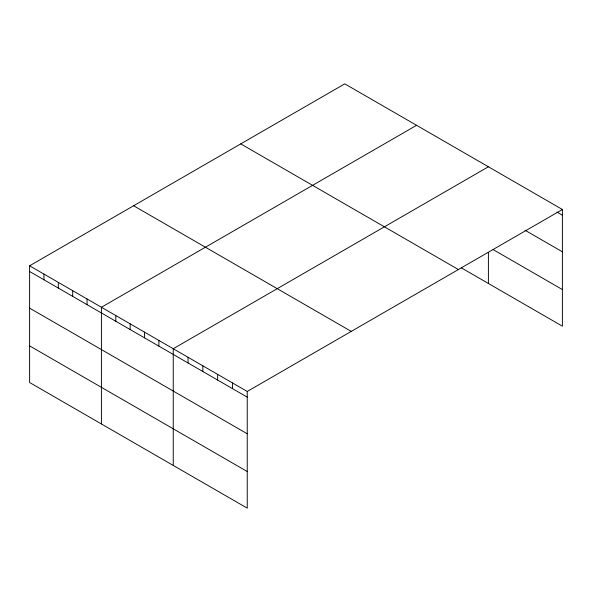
<?xml version="1.0" encoding="UTF-8"?>
<svg xmlns="http://www.w3.org/2000/svg" width="592" height="592" viewBox="0 0 592 592"><rect width="100%" height="100%" fill="white"/><g stroke="black" fill="none" stroke-linecap="round" stroke-linejoin="round"><path stroke-width="0.89" d="M461.272 267.813L562.4 326.199L562.4 209.494L344.759 83.842L29.6 265.801L29.6 382.506L247.241 508.158L247.241 391.453L29.6 265.801M416.583 125.304L101.417 307.263L101.417 423.976M488.4 166.774L173.241 348.725L173.241 465.438M247.241 391.453L562.4 209.494M556.946 212.04L562.4 215.192M525.015 230.236L562.4 251.822M493.077 249.543L562.4 289.569M240.759 143.886L458.393 269.538M133.607 205.75L351.241 331.402M29.6 271.499L247.241 397.151M29.6 308.129L247.241 433.781M29.6 345.876L247.241 471.528M488.4 252.34L488.4 283.479M232.441 382.906L232.441 388.604M217.641 374.359L217.641 380.057M202.841 365.819L202.841 371.517M188.041 357.272L188.041 362.97M158.878 340.437L158.878 346.135M144.515 332.142L144.515 337.84M130.151 323.846L130.151 329.544M115.788 315.558L115.788 321.256M87.054 298.967L87.054 304.665M72.69 290.679L72.69 296.377M58.327 282.384L58.327 288.082M43.963 274.089L43.963 279.787"/></g></svg>
